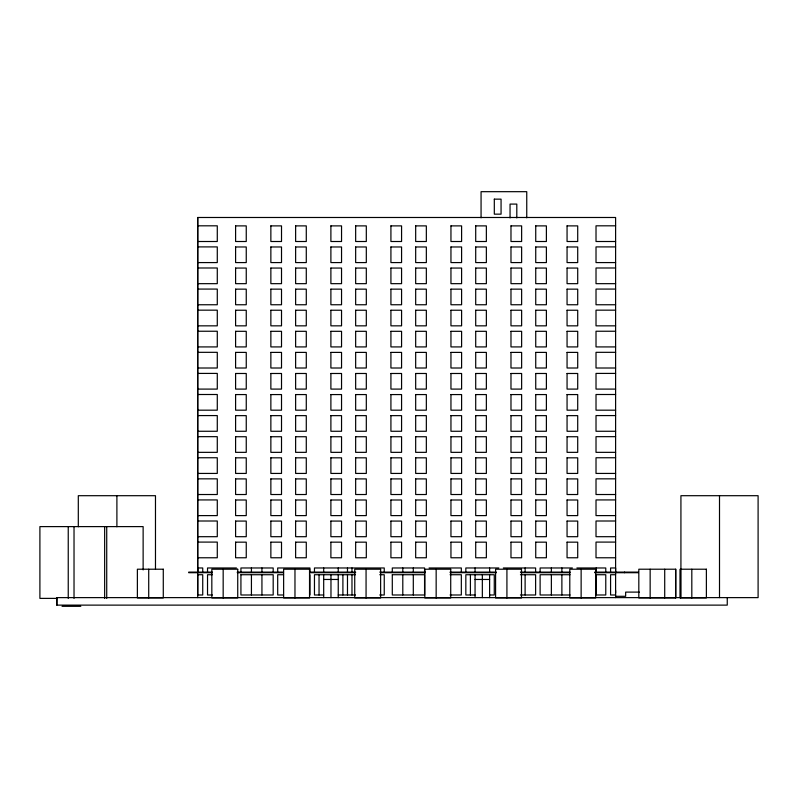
<?xml version="1.0" encoding="UTF-8"?>
<svg xmlns="http://www.w3.org/2000/svg" width="798" height="798" viewBox="0 0 798 798"><rect width="100%" height="100%" fill="white"/><g stroke="black" fill="none" stroke-linecap="round" stroke-linejoin="round"><path stroke-width="1.2" d="M197.704 217.485L197.704 572.106L197.744 217.485L615.607 217.485L615.607 572.106M202.732 572.106L202.732 567.976L197.704 567.976L197.704 597.622M207.53 572.106L207.53 567.976L236.427 567.976M240.926 572.106L240.926 567.976L273.185 567.976L273.185 572.106M251.43 594.989L251.43 574.73M251.43 572.106L251.43 567.976M261.934 594.989L261.934 574.73M261.934 572.106L261.934 567.976M277.694 572.106L277.694 567.976L309.953 567.976L309.953 572.106M309.953 594.989L309.953 574.73M314.462 572.106L314.462 567.976L384.247 567.976L384.247 572.106M319.04 594.989L319.04 574.73M323.689 597.622L323.689 574.73M323.689 572.106L323.689 567.976M330.971 597.622L330.971 574.73M338.242 597.622L338.242 574.73M338.242 572.106L338.242 567.976M342.901 594.989L342.901 574.73M347.479 594.989L347.479 574.73M347.479 572.106L347.479 567.976M351.978 594.989L351.978 574.73M351.978 572.106L351.978 567.976M392.297 572.106L392.297 567.976L424.566 567.976L424.566 572.106M402.8 594.989L402.8 574.73M402.8 572.106L402.8 567.976M413.304 594.989L413.304 574.73M413.304 572.106L413.304 567.976M461.334 572.106L461.334 567.976L429.065 567.976M465.833 572.106L465.833 567.976L498.85 567.976M470.411 594.989L470.411 574.73M475.059 597.622L475.059 574.73M475.059 572.106L475.059 567.976M481.064 217.824L481.064 191.68L526.75 191.68L526.75 217.824M482.341 597.622L482.341 574.73M489.613 597.622L489.613 574.73M489.613 572.106L489.613 567.976M510.052 217.934L510.052 204.089L516.805 204.089L516.805 217.934M525.114 594.989L525.114 574.73M525.114 572.106L525.114 567.976M535.618 572.106L535.618 567.976L503.348 567.976M540.116 572.106L540.116 567.976L572.385 567.976M551.368 594.989L551.368 574.73M551.368 572.106L551.368 567.976M561.882 594.989L561.882 574.73M561.882 572.106L561.882 567.976M596.166 572.106L596.166 567.976M605.772 572.106L605.772 567.976L576.884 567.976M610.58 572.106L610.58 567.976L615.607 567.976L615.607 597.622M727.257 597.622L727.257 605.123L56.778 605.123L56.848 597.622L56.848 605.123M197.704 225.814L217.285 225.814L217.285 241.505L197.704 241.505M615.607 225.814L596.016 225.814L596.016 241.505L615.607 241.505M197.704 246.901L217.285 246.901L217.285 262.582L197.704 262.582M615.607 246.901L596.016 246.901L596.016 262.582L615.607 262.582M197.704 267.988L217.285 267.988L217.285 283.669L197.704 283.669M615.607 267.988L596.016 267.988L596.016 283.669L615.607 283.669M197.704 289.076L217.285 289.076L217.285 304.756L197.704 304.756M615.607 289.076L596.016 289.076L596.016 304.756L615.607 304.756M197.704 310.163L217.285 310.163L217.285 325.843L197.704 325.843M615.607 310.163L596.016 310.163L596.016 325.843L615.607 325.843M197.704 331.24L217.285 331.24L217.285 346.921L197.704 346.921M615.607 331.24L596.016 331.24L596.016 346.921L615.607 346.921M197.704 352.327L217.285 352.327L217.285 368.008L197.704 368.008M615.607 352.327L596.016 352.327L596.016 368.008L615.607 368.008M197.704 373.414L217.285 373.414L217.285 389.095L197.704 389.095L197.744 388.197M615.607 373.414L596.016 373.414L596.016 389.095L615.607 389.095M197.704 394.501L217.285 394.501L217.285 410.182L197.704 410.182L197.744 409.274M615.607 394.501L596.016 394.501L596.016 410.182L615.607 410.182M197.704 415.578L217.285 415.578L217.285 431.269L197.704 431.269M615.607 415.578L596.016 415.578L596.016 431.269L615.607 431.269M197.704 436.666L217.285 436.666L217.285 452.346L197.704 452.346M615.607 436.666L596.016 436.666L596.016 452.346L615.607 452.346M197.704 457.753L217.285 457.753L217.285 473.433L197.704 473.433M615.607 457.753L596.016 457.753L596.016 473.433L615.607 473.433M197.704 478.84L217.285 478.84L217.285 494.521L197.704 494.521M615.607 478.84L596.016 478.84L596.016 494.521L615.607 494.521M197.704 499.927L217.285 499.927L217.285 515.608L197.704 515.608M615.607 499.927L596.016 499.927L596.016 515.608L615.607 515.608M197.704 521.004L217.285 521.004L217.285 536.695L197.704 536.695M615.607 521.004L596.016 521.004L596.016 536.695L615.607 536.695M197.704 542.091L217.285 542.091L217.285 557.772L197.704 557.772M615.607 542.091L596.016 542.091L596.016 557.772L615.607 557.772M212.388 572.106L188.727 572.106L188.727 572.705L212.388 572.705M237.295 572.106L283.529 572.106M309.524 572.106L355.609 572.106M379.738 572.106L425.344 572.106M450.072 572.106L496.336 572.106M520.436 572.106L570.051 572.106M594.719 572.106L638.111 572.106L638.111 572.705L594.719 572.705M237.295 572.705L283.37 572.705M309.524 572.705L355.609 572.705M380.516 572.705L425.344 572.705M450.252 572.705L496.336 572.705M521.244 572.705L569.812 572.705M212.338 574.73L207.53 574.73L207.53 594.989L212.338 594.989M283.529 574.73L277.694 574.73L277.694 594.989L283.529 594.989M355.479 574.73L314.462 574.73L314.462 594.989L323.689 594.989M379.738 574.73L384.247 574.73L384.247 594.989L379.738 594.989M450.072 574.73L461.334 574.73L461.334 594.989L450.072 594.989M520.436 574.73L535.618 574.73L535.618 594.989L520.436 594.989M570.051 574.73L540.116 574.73L540.116 594.989L570.051 594.989M615.607 574.73L610.58 574.73L610.58 594.989L615.607 594.989M323.689 579.458L338.242 579.458M475.059 579.458L489.613 579.458M639.368 592.106L625.652 592.106L625.652 596.305L615.607 596.305M338.242 594.989L355.479 594.989M475.059 594.989L465.833 594.989L465.833 574.73L494.271 574.73L494.271 594.989L489.613 594.989M56.778 597.622L758.1 597.622L758.1 495.698L680.923 495.698L680.923 597.622M57.147 598.38L39.9 598.38L39.9 526.61L143.131 526.61L143.131 569.922M62.045 606.32L80.807 606.32M719.507 495.698L719.507 597.622M691.816 569.213L691.816 597.921M680.125 569.213L680.125 597.921M675.806 597.921L675.816 569.213L638.819 569.213L638.819 597.921L675.607 597.921L675.607 569.213M664.714 569.213L664.714 597.921M650.151 569.213L650.151 597.921M624.605 572.106L624.605 572.705M615.607 590.49L615.607 593.114M581.134 569.213L581.134 597.921M506.92 569.213L506.92 597.921M436.157 569.213L436.157 597.921M366.063 569.213L366.063 597.921M294.971 569.213L294.971 597.921M223.171 569.213L223.171 597.921M155.48 569.034L155.48 495.698L78.304 495.698L78.304 526.77M148.717 569.213L148.717 597.921M116.897 495.698L116.897 526.77M106.723 526.61L106.723 598.38M104.648 526.61L104.648 598.38M74.024 526.61L74.024 598.38M68.239 526.61L68.239 598.38M197.744 574.72L197.734 594.989L202.732 594.989L202.732 574.73L197.704 574.73M235.6 542.161L235.6 557.772L246.253 557.772L246.253 542.161L235.6 542.161M235.6 521.074L235.6 536.695L246.253 536.695L246.253 521.074L235.6 521.074M235.6 499.997L235.6 515.608L246.253 515.608L246.253 499.997L235.6 499.997M235.6 478.91L235.6 494.521L246.253 494.521L246.253 478.91L235.6 478.91M235.6 457.823L235.6 473.433L246.253 473.433L246.253 457.823L235.6 457.823M235.6 436.735L235.6 452.346L246.253 452.346L246.253 436.735L235.6 436.735M235.6 415.648L235.6 431.269L246.253 431.269L246.253 415.648L235.6 415.648M235.6 394.571L235.6 410.182L246.253 410.182L246.253 394.571L235.6 394.571M235.6 373.484L235.6 389.095L246.253 389.095L246.253 373.484L235.6 373.484M235.6 352.397L235.6 368.008L246.253 368.008L246.253 352.397L235.6 352.397M235.6 331.31L235.6 346.921L246.253 346.921L246.253 331.31L235.6 331.31M235.6 310.232L235.6 325.843L246.253 325.843L246.253 310.232L235.6 310.232M235.6 289.145L235.6 304.756L246.253 304.756L246.253 289.145L235.6 289.145M235.6 268.058L235.6 283.669L246.253 283.669L246.253 268.058L235.6 268.058M235.6 246.971L235.6 262.582L246.253 262.582L246.253 246.971L235.6 246.971M235.6 225.884L235.6 241.505L246.253 241.505L246.253 225.884L235.6 225.884M240.926 574.73L240.926 594.989L273.185 594.989L273.185 574.73L240.926 574.73M270.861 542.161L270.861 557.772L281.514 557.772L281.514 542.161L270.861 542.161M270.861 521.074L270.861 536.695L281.514 536.695L281.514 521.074L270.861 521.074M270.861 499.997L270.861 515.608L281.514 515.608L281.514 499.997L270.861 499.997M270.861 478.91L270.861 494.521L281.514 494.521L281.514 478.91L270.861 478.91M270.861 457.823L270.861 473.433L281.514 473.433L281.514 457.823L270.861 457.823M270.861 436.735L270.861 452.346L281.514 452.346L281.514 436.735L270.861 436.735M270.861 415.648L270.861 431.269L281.514 431.269L281.514 415.648L270.861 415.648M270.861 394.571L270.861 410.182L281.514 410.182L281.514 394.571L270.861 394.571M270.861 373.484L270.861 389.095L281.514 389.095L281.514 373.484L270.861 373.484M270.861 352.397L270.861 368.008L281.514 368.008L281.514 352.397L270.861 352.397M270.861 331.31L270.861 346.921L281.514 346.921L281.514 331.31L270.861 331.31M270.861 310.232L270.861 325.843L281.514 325.843L281.514 310.232L270.861 310.232M270.861 289.145L270.861 304.756L281.514 304.756L281.514 289.145L270.861 289.145M270.861 268.058L270.861 283.669L281.514 283.669L281.514 268.058L270.861 268.058M270.861 246.971L270.861 262.582L281.514 262.582L281.514 246.971L270.861 246.971M270.861 225.884L270.861 241.505L281.514 241.505L281.514 225.884L270.861 225.884M295.629 542.161L295.629 557.772L306.282 557.772L306.282 542.161L295.629 542.161M295.629 521.074L295.629 536.695L306.282 536.695L306.282 521.074L295.629 521.074M295.629 499.997L295.629 515.608L306.282 515.608L306.282 499.997L295.629 499.997M295.629 478.91L295.629 494.521L306.282 494.521L306.282 478.91L295.629 478.91M295.629 457.823L295.629 473.433L306.282 473.433L306.282 457.823L295.629 457.823M295.629 436.735L295.629 452.346L306.282 452.346L306.282 436.735L295.629 436.735M295.629 415.648L295.629 431.269L306.282 431.269L306.282 415.648L295.629 415.648M295.629 394.571L295.629 410.182L306.282 410.182L306.282 394.571L295.629 394.571M295.629 373.484L295.629 389.095L306.282 389.095L306.282 373.484L295.629 373.484M295.629 352.397L295.629 368.008L306.282 368.008L306.282 352.397L295.629 352.397M295.629 331.31L295.629 346.921L306.282 346.921L306.282 331.31L295.629 331.31M295.629 310.232L295.629 325.843L306.282 325.843L306.282 310.232L295.629 310.232M295.629 289.145L295.629 304.756L306.282 304.756L306.282 289.145L295.629 289.145M295.629 268.058L295.629 283.669L306.282 283.669L306.282 268.058L295.629 268.058M295.629 246.971L295.629 262.582L306.282 262.582L306.282 246.971L295.629 246.971M295.629 225.884L295.629 241.505L306.282 241.505L306.282 225.884L295.629 225.884M330.891 542.161L330.891 557.772L341.544 557.772L341.544 542.161L330.891 542.161M330.891 521.074L330.891 536.695L341.544 536.695L341.544 521.074L330.891 521.074M330.891 499.997L330.891 515.608L341.544 515.608L341.544 499.997L330.891 499.997M330.891 478.91L330.891 494.521L341.544 494.521L341.544 478.91L330.891 478.91M330.891 457.823L330.891 473.433L341.544 473.433L341.544 457.823L330.891 457.823M330.891 436.735L330.891 452.346L341.544 452.346L341.544 436.735L330.891 436.735M330.891 415.648L330.891 431.269L341.544 431.269L341.544 415.648L330.891 415.648M330.891 394.571L330.891 410.182L341.544 410.182L341.544 394.571L330.891 394.571M330.891 373.484L330.891 389.095L341.544 389.095L341.544 373.484L330.891 373.484M330.891 352.397L330.891 368.008L341.544 368.008L341.544 352.397L330.891 352.397M330.891 331.31L330.891 346.921L341.544 346.921L341.544 331.31L330.891 331.31M330.891 310.232L330.891 325.843L341.544 325.843L341.544 310.232L330.891 310.232M330.891 289.145L330.891 304.756L341.544 304.756L341.544 289.145L330.891 289.145M330.891 268.058L330.891 283.669L341.544 283.669L341.544 268.058L330.891 268.058M330.891 246.971L330.891 262.582L341.544 262.582L341.544 246.971L330.891 246.971M330.891 225.884L330.891 241.505L341.544 241.505L341.544 225.884L330.891 225.884M355.659 542.161L355.659 557.772L366.312 557.772L366.312 542.161L355.659 542.161M355.659 521.074L355.659 536.695L366.312 536.695L366.312 521.074L355.659 521.074M355.659 499.997L355.659 515.608L366.312 515.608L366.312 499.997L355.659 499.997M355.659 478.91L355.659 494.521L366.312 494.521L366.312 478.91L355.659 478.91M355.659 457.823L355.659 473.433L366.312 473.433L366.312 457.823L355.659 457.823M355.659 436.735L355.659 452.346L366.312 452.346L366.312 436.735L355.659 436.735M355.659 415.648L355.659 431.269L366.312 431.269L366.312 415.648L355.659 415.648M355.659 394.571L355.659 410.182L366.312 410.182L366.312 394.571L355.659 394.571M355.659 373.484L355.659 389.095L366.312 389.095L366.312 373.484L355.659 373.484M355.659 352.397L355.659 368.008L366.312 368.008L366.312 352.397L355.659 352.397M355.659 331.31L355.659 346.921L366.312 346.921L366.312 331.31L355.659 331.31M355.659 310.232L355.659 325.843L366.312 325.843L366.312 310.232L355.659 310.232M355.659 289.145L355.659 304.756L366.312 304.756L366.312 289.145L355.659 289.145M355.659 268.058L355.659 283.669L366.312 283.669L366.312 268.058L355.659 268.058M355.659 246.971L355.659 262.582L366.312 262.582L366.312 246.971L355.659 246.971M355.659 225.884L355.659 241.505L366.312 241.505L366.312 225.884L355.659 225.884M390.92 542.161L390.92 557.772L401.574 557.772L401.574 542.161L390.92 542.161M390.92 521.074L390.92 536.695L401.574 536.695L401.574 521.074L390.92 521.074M390.92 499.997L390.92 515.608L401.574 515.608L401.574 499.997L390.92 499.997M390.92 478.91L390.92 494.521L401.574 494.521L401.574 478.91L390.92 478.91M390.92 457.823L390.92 473.433L401.574 473.433L401.574 457.823L390.92 457.823M390.92 436.735L390.92 452.346L401.574 452.346L401.574 436.735L390.92 436.735M390.92 415.648L390.92 431.269L401.574 431.269L401.574 415.648L390.92 415.648M390.92 394.571L390.92 410.182L401.574 410.182L401.574 394.571L390.92 394.571M390.92 373.484L390.92 389.095L401.574 389.095L401.574 373.484L390.92 373.484M390.92 352.397L390.92 368.008L401.574 368.008L401.574 352.397L390.92 352.397M390.92 331.31L390.92 346.921L401.574 346.921L401.574 331.31L390.92 331.31M390.92 310.232L390.92 325.843L401.574 325.843L401.574 310.232L390.92 310.232M390.92 289.145L390.92 304.756L401.574 304.756L401.574 289.145L390.92 289.145M390.92 268.058L390.92 283.669L401.574 283.669L401.574 268.058L390.92 268.058M390.92 246.971L390.92 262.582L401.574 262.582L401.574 246.971L390.92 246.971M390.92 225.884L390.92 241.505L401.574 241.505L401.574 225.884L390.92 225.884M392.297 574.73L392.297 594.989L424.566 594.989L424.566 574.73L392.297 574.73M415.678 542.161L415.678 557.772L426.341 557.772L426.341 542.161L415.678 542.161M415.678 521.074L415.678 536.695L426.341 536.695L426.341 521.074L415.678 521.074M415.678 499.997L415.678 515.608L426.341 515.608L426.341 499.997L415.678 499.997M415.678 478.91L415.678 494.521L426.341 494.521L426.341 478.91L415.678 478.91M415.678 457.823L415.678 473.433L426.341 473.433L426.341 457.823L415.678 457.823M415.678 436.735L415.678 452.346L426.341 452.346L426.341 436.735L415.678 436.735M415.678 415.648L415.678 431.269L426.341 431.269L426.341 415.648L415.678 415.648M415.678 394.571L415.678 410.182L426.341 410.182L426.341 394.571L415.678 394.571M415.678 373.484L415.678 389.095L426.341 389.095L426.341 373.484L415.678 373.484M415.678 352.397L415.678 368.008L426.341 368.008L426.341 352.397L415.678 352.397M415.678 331.31L415.678 346.921L426.341 346.921L426.341 331.31L415.678 331.31M415.678 310.232L415.678 325.843L426.341 325.843L426.341 310.232L415.678 310.232M415.678 289.145L415.678 304.756L426.341 304.756L426.341 289.145L415.678 289.145M415.678 268.058L415.678 283.669L426.341 283.669L426.341 268.058L415.678 268.058M415.678 246.971L415.678 262.582L426.341 262.582L426.341 246.971L415.678 246.971M415.678 225.884L415.678 241.505L426.341 241.505L426.341 225.884L415.678 225.884M450.95 542.161L450.95 557.772L461.603 557.772L461.603 542.161L450.95 542.161M450.95 521.074L450.95 536.695L461.603 536.695L461.603 521.074L450.95 521.074M450.95 499.997L450.95 515.608L461.603 515.608L461.603 499.997L450.95 499.997M450.95 478.91L450.95 494.521L461.603 494.521L461.603 478.91L450.95 478.91M450.95 457.823L450.95 473.433L461.603 473.433L461.603 457.823L450.95 457.823M450.95 436.735L450.95 452.346L461.603 452.346L461.603 436.735L450.95 436.735M450.95 415.648L450.95 431.269L461.603 431.269L461.603 415.648L450.95 415.648M450.95 394.571L450.95 410.182L461.603 410.182L461.603 394.571L450.95 394.571M450.95 373.484L450.95 389.095L461.603 389.095L461.603 373.484L450.95 373.484M450.95 352.397L450.95 368.008L461.603 368.008L461.603 352.397L450.95 352.397M450.95 331.31L450.95 346.921L461.603 346.921L461.603 331.31L450.95 331.31M450.95 310.232L450.95 325.843L461.603 325.843L461.603 310.232L450.95 310.232M450.95 289.145L450.95 304.756L461.603 304.756L461.603 289.145L450.95 289.145M450.95 268.058L450.95 283.669L461.603 283.669L461.603 268.058L450.95 268.058M450.95 246.971L450.95 262.582L461.603 262.582L461.603 246.971L450.95 246.971M450.95 225.884L450.95 241.505L461.603 241.505L461.603 225.884L450.95 225.884M475.708 542.161L475.708 557.772L486.361 557.772L486.361 542.161L475.708 542.161M475.708 521.074L475.708 536.695L486.361 536.695L486.361 521.074L475.708 521.074M475.708 499.997L475.708 515.608L486.361 515.608L486.361 499.997L475.708 499.997M475.708 478.91L475.708 494.521L486.361 494.521L486.361 478.91L475.708 478.91M475.708 457.823L475.708 473.433L486.361 473.433L486.361 457.823L475.708 457.823M475.708 436.735L475.708 452.346L486.361 452.346L486.361 436.735L475.708 436.735M475.708 415.648L475.708 431.269L486.361 431.269L486.361 415.648L475.708 415.648M475.708 394.571L475.708 410.182L486.361 410.182L486.361 394.571L475.708 394.571M475.708 373.484L475.708 389.095L486.361 389.095L486.361 373.484L475.708 373.484M475.708 352.397L475.708 368.008L486.361 368.008L486.361 352.397L475.708 352.397M475.708 331.31L475.708 346.921L486.361 346.921L486.361 331.31L475.708 331.31M475.708 310.232L475.708 325.843L486.361 325.843L486.361 310.232L475.708 310.232M475.708 289.145L475.708 304.756L486.361 304.756L486.361 289.145L475.708 289.145M475.708 268.058L475.708 283.669L486.361 283.669L486.361 268.058L475.708 268.058M475.708 246.971L475.708 262.582L486.361 262.582L486.361 246.971L475.708 246.971M475.708 225.884L475.708 241.505L486.361 241.505L486.361 225.884L475.708 225.884M494.311 199.151L494.311 214.153L501.064 214.153L501.064 199.151L494.311 199.151M510.979 542.161L510.979 557.772L521.633 557.772L521.633 542.161L510.979 542.161M510.979 521.074L510.979 536.695L521.633 536.695L521.633 521.074L510.979 521.074M510.979 499.997L510.979 515.608L521.633 515.608L521.633 499.997L510.979 499.997M510.979 478.91L510.979 494.521L521.633 494.521L521.633 478.91L510.979 478.91M510.979 457.823L510.979 473.433L521.633 473.433L521.633 457.823L510.979 457.823M510.979 436.735L510.979 452.346L521.633 452.346L521.633 436.735L510.979 436.735M510.979 415.648L510.979 431.269L521.633 431.269L521.633 415.648L510.979 415.648M510.979 394.571L510.979 410.182L521.633 410.182L521.633 394.571L510.979 394.571M510.979 373.484L510.979 389.095L521.633 389.095L521.633 373.484L510.979 373.484M510.979 352.397L510.979 368.008L521.633 368.008L521.633 352.397L510.979 352.397M510.979 331.31L510.979 346.921L521.633 346.921L521.633 331.31L510.979 331.31M510.979 310.232L510.979 325.843L521.633 325.843L521.633 310.232L510.979 310.232M510.979 289.145L510.979 304.756L521.633 304.756L521.633 289.145L510.979 289.145M510.979 268.058L510.979 283.669L521.633 283.669L521.633 268.058L510.979 268.058M510.979 246.971L510.979 262.582L521.633 262.582L521.633 246.971L510.979 246.971M510.979 225.884L510.979 241.505L521.633 241.505L521.633 225.884L510.979 225.884M535.737 542.161L535.737 557.772L546.391 557.772L546.391 542.161L535.737 542.161M535.737 521.074L535.737 536.695L546.391 536.695L546.391 521.074L535.737 521.074M535.737 499.997L535.737 515.608L546.391 515.608L546.391 499.997L535.737 499.997M535.737 478.91L535.737 494.521L546.391 494.521L546.391 478.91L535.737 478.91M535.737 457.823L535.737 473.433L546.391 473.433L546.391 457.823L535.737 457.823M535.737 436.735L535.737 452.346L546.391 452.346L546.391 436.735L535.737 436.735M535.737 415.648L535.737 431.269L546.391 431.269L546.391 415.648L535.737 415.648M535.737 394.571L535.737 410.182L546.391 410.182L546.391 394.571L535.737 394.571M535.737 373.484L535.737 389.095L546.391 389.095L546.391 373.484L535.737 373.484M535.737 352.397L535.737 368.008L546.391 368.008L546.391 352.397L535.737 352.397M535.737 331.31L535.737 346.921L546.391 346.921L546.391 331.31L535.737 331.31M535.737 310.232L535.737 325.843L546.391 325.843L546.391 310.232L535.737 310.232M535.737 289.145L535.737 304.756L546.391 304.756L546.391 289.145L535.737 289.145M535.737 268.058L535.737 283.669L546.391 283.669L546.391 268.058L535.737 268.058M535.737 246.971L535.737 262.582L546.391 262.582L546.391 246.971L535.737 246.971M535.737 225.884L535.737 241.505L546.391 241.505L546.391 225.884L535.737 225.884M567.059 542.161L567.059 557.772L577.712 557.772L577.712 542.161L567.059 542.161M567.059 521.074L567.059 536.695L577.712 536.695L577.712 521.074L567.059 521.074M567.059 499.997L567.059 515.608L577.712 515.608L577.712 499.997L567.059 499.997M567.059 478.91L567.059 494.521L577.712 494.521L577.712 478.91L567.059 478.91M567.059 457.823L567.059 473.433L577.712 473.433L577.712 457.823L567.059 457.823M567.059 436.735L567.059 452.346L577.712 452.346L577.712 436.735L567.059 436.735M567.059 415.648L567.059 431.269L577.712 431.269L577.712 415.648L567.059 415.648M567.059 394.571L567.059 410.182L577.712 410.182L577.712 394.571L567.059 394.571M567.059 373.484L567.059 389.095L577.712 389.095L577.712 373.484L567.059 373.484M567.059 352.397L567.059 368.008L577.712 368.008L577.712 352.397L567.059 352.397M567.059 331.31L567.059 346.921L577.712 346.921L577.712 331.31L567.059 331.31M567.059 310.232L567.059 325.843L577.712 325.843L577.712 310.232L567.059 310.232M567.059 289.145L567.059 304.756L577.712 304.756L577.712 289.145L567.059 289.145M567.059 268.058L567.059 283.669L577.712 283.669L577.712 268.058L567.059 268.058M567.059 246.971L567.059 262.582L577.712 262.582L577.712 246.971L567.059 246.971M567.059 225.884L567.059 241.505L577.712 241.505L577.712 225.884L567.059 225.884M596.166 574.73L596.166 594.989L605.772 594.989L605.772 574.73L596.166 574.73M163.281 569.213L137.376 569.213L137.376 597.921L163.281 597.921L163.281 569.213M237.734 569.213L211.829 569.213L211.829 597.921L237.734 597.921L237.734 569.213M309.534 569.213L283.629 569.213L283.629 597.921L309.534 597.921L309.534 569.213M380.626 569.213L354.731 569.213L354.731 597.921L380.626 597.921L380.626 569.213M450.72 569.213L424.825 569.213L424.825 597.921L450.72 597.921L450.72 569.213M521.493 569.213L495.588 569.213L495.588 597.921L521.493 597.921L521.493 569.213M595.697 569.213L569.792 569.213L569.792 597.921L595.697 597.921L595.697 569.213M706.38 569.213L680.475 569.213L680.475 597.921L706.38 597.921L706.38 569.213"/></g></svg>
